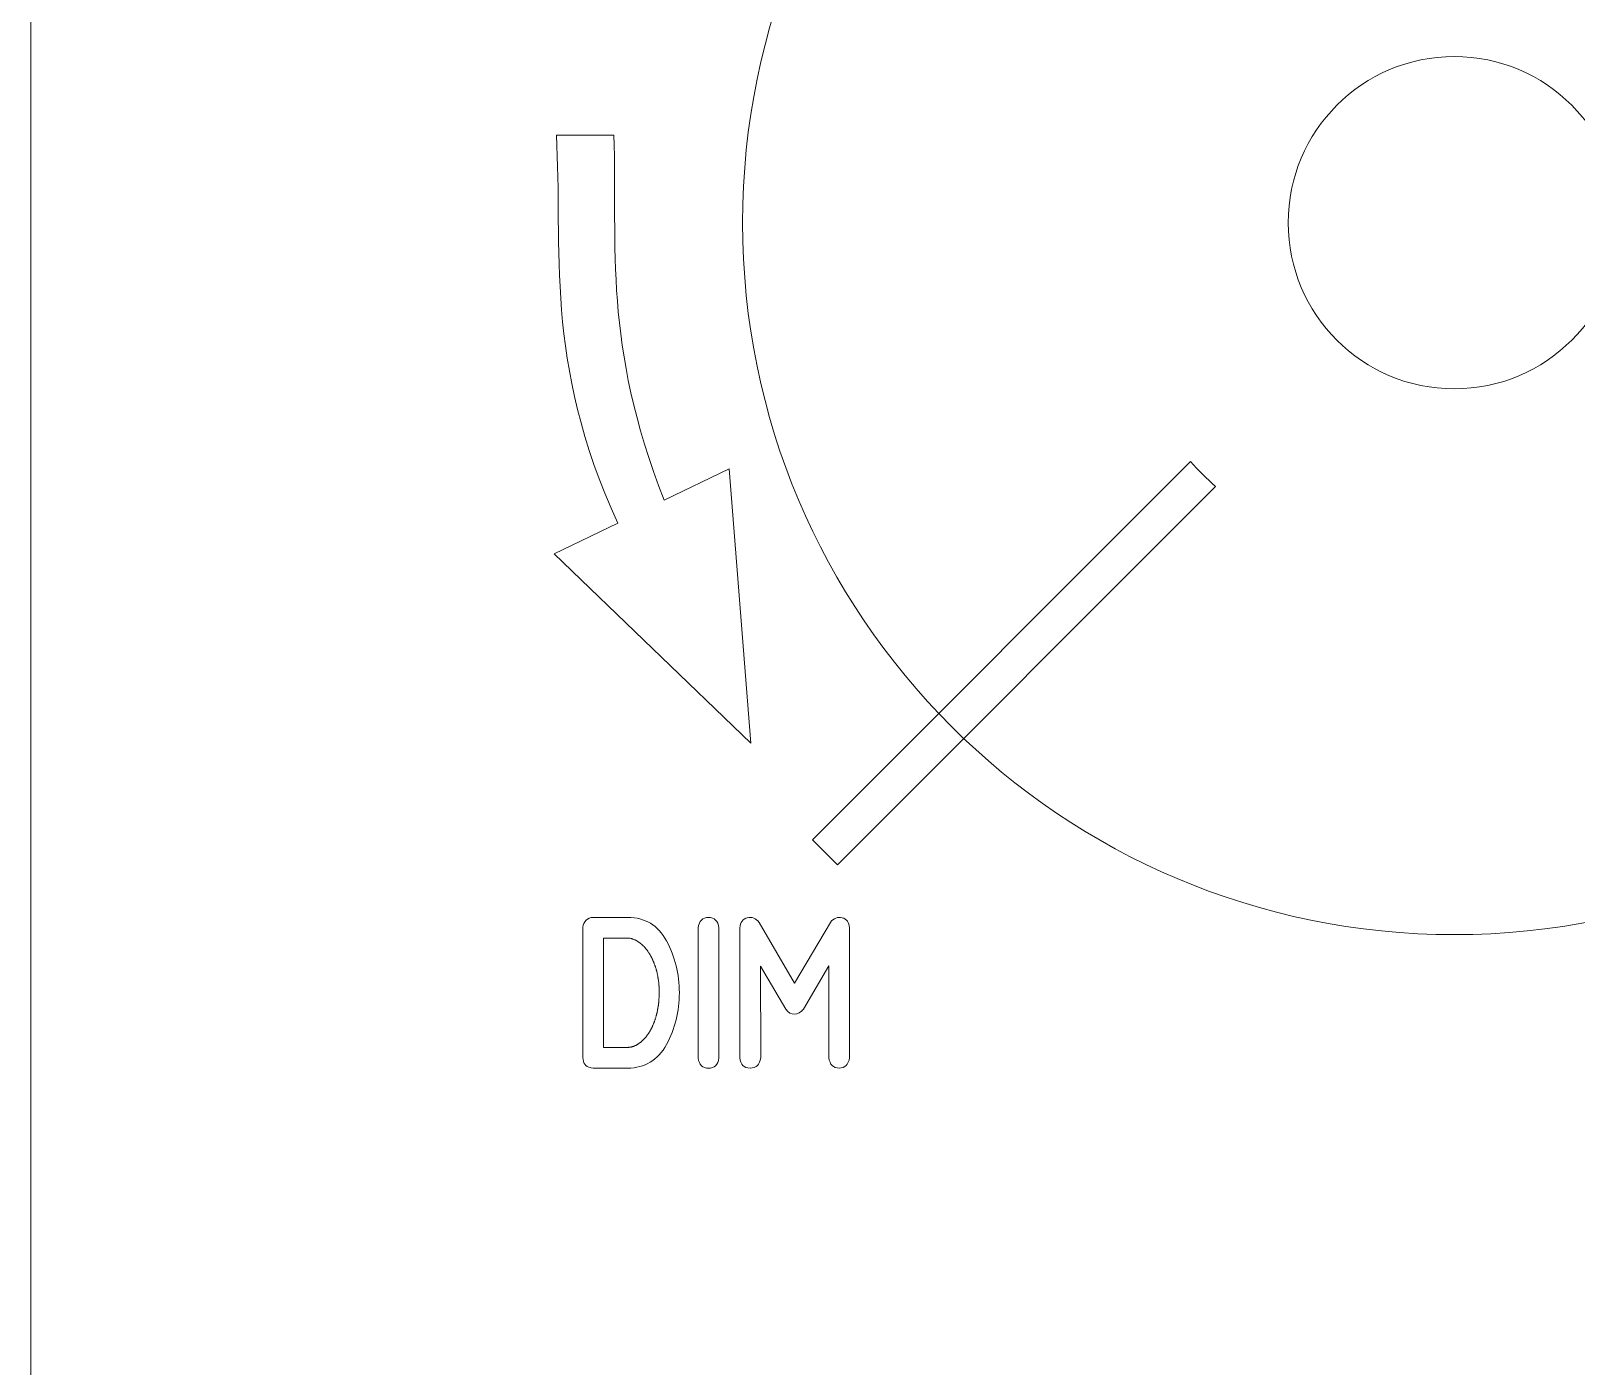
# Model space of a CAD drawing. Header units: millimetres. Extents: x -72 to 72, y -60 to 60.
# Drawn here: x -71.73 to -39.16, y 6.13 to 34.26 of the extents above; entities that cross this region are included whole.
import ezdxf

# ---------------------------------------------------------------- set-up
doc = ezdxf.new("R2010")
doc.units = ezdxf.units.MM
for name, color, linetype in [('CUT', 7, 'Continuous'), ('ENGRAVE', 1, 'Continuous'), ('KNOB_REF_DO_NOT_CUT', 8, 'Continuous')]:
    doc.layers.add(name, color=color, linetype=linetype)

msp = doc.modelspace()

# ---------------------------------------------------------------- linework, layer by layer
at = {"layer": 'CUT', "lineweight": 9}
msp.add_ellipse((-41.7249, 30.2206), major_axis=(3.5001, 0), ratio=0.9999714, dxfattribs=at)
msp.add_open_spline([(70.6599, -60.1342), (70.9361, -60.152), (71.2072, -60.0547), (71.409, -59.8654), (71.409, -59.8654), (71.6108, -59.676), (71.7252, -59.413), (71.725, -59.1363), (71.725, -59.1363), (71.725, -59.1363), (71.725, -45.2787), (71.725, -45.2787), (71.725, -45.2787), (71.7248, -45.0133), (71.6193, -44.7589), (71.4315, -44.5713), (71.4315, -44.5713), (71.2437, -44.3838), (70.9904, -44.2785), (70.725, -44.2787), (70.725, -44.2787), (70.725, -44.2787), (68.2625, -44.2787), (68.2625, -44.2787), (68.2625, -44.2787), (65.9403, -44.2787), (63.7945, -43.0398), (62.6333, -41.0287), (62.6333, -41.0287), (61.4722, -39.0176), (61.4722, -36.5398), (62.6333, -34.5287), (62.6333, -34.5287), (63.7945, -32.5176), (65.9403, -31.2787), (68.2625, -31.2787), (68.2625, -31.2787), (68.2625, -31.2787), (70.725, -31.2787), (70.725, -31.2787), (70.725, -31.2787), (70.9904, -31.2785), (71.2448, -31.173), (71.4324, -30.9852), (71.4324, -30.9852), (71.6199, -30.7974), (71.7252, -30.5441), (71.725, -30.2787), (71.725, -30.2787), (71.725, -30.2787), (71.725, 40.4463), (71.725, 40.4463), (71.725, 40.4463), (71.7248, 40.7117), (71.6193, 40.9661), (71.4315, 41.1537), (71.4315, 41.1537), (71.2437, 41.3412), (70.9904, 41.4465), (70.725, 41.4463), (70.725, 41.4463), (70.725, 41.4463), (68.2625, 41.4463), (68.2625, 41.4463), (68.2625, 41.4463), (65.9403, 41.4463), (63.7945, 42.6852), (62.6333, 44.6963), (62.6333, 44.6963), (61.4722, 46.7074), (61.4722, 49.1852), (62.6333, 51.1963), (62.6333, 51.1963), (63.7945, 53.2074), (65.9403, 54.4463), (68.2625, 54.4463), (68.2625, 54.4463), (68.2625, 54.4463), (70.725, 54.4463), (70.725, 54.4463), (70.725, 54.4463), (70.9904, 54.4465), (71.2448, 54.552), (71.4324, 54.7398), (71.4324, 54.7398), (71.6199, 54.9276), (71.7252, 55.1809), (71.725, 55.4463), (71.725, 55.4463), (71.725, 55.4463), (71.725, 59.2206), (71.725, 59.2206), (71.725, 59.2206), (71.7248, 59.486), (71.6193, 59.7404), (71.4315, 59.928), (71.4315, 59.928), (71.2437, 60.1155), (70.9904, 60.2208), (70.725, 60.2206), (70.725, 60.2206), (70.725, 60.2206), (-70.725, 60.2206), (-70.725, 60.2206), (-70.725, 60.2206), (-70.9904, 60.2204), (-71.2448, 60.1148), (-71.4324, 59.9271), (-71.4324, 59.9271), (-71.6199, 59.7393), (-71.7252, 59.486), (-71.725, 59.2206), (-71.725, 59.2206), (-71.725, 59.2206), (-71.725, 55.4463), (-71.725, 55.4463), (-71.725, 55.4463), (-71.7248, 55.1809), (-71.6192, 54.9265), (-71.4315, 54.7389), (-71.4315, 54.7389), (-71.2437, 54.5514), (-70.9904, 54.4461), (-70.725, 54.4463), (-70.725, 54.4463), (-70.725, 54.4463), (-68.2625, 54.4463), (-68.2625, 54.4463), (-68.2625, 54.4463), (-65.9403, 54.4463), (-63.7944, 53.2074), (-62.6333, 51.1963), (-62.6333, 51.1963), (-61.4722, 49.1852), (-61.4722, 46.7074), (-62.6333, 44.6963), (-62.6333, 44.6963), (-63.7944, 42.6852), (-65.9403, 41.4463), (-68.2625, 41.4463), (-68.2625, 41.4463), (-68.2625, 41.4463), (-70.725, 41.4463), (-70.725, 41.4463), (-70.725, 41.4463), (-70.9904, 41.4461), (-71.2448, 41.3405), (-71.4324, 41.1528), (-71.4324, 41.1528), (-71.6199, 40.965), (-71.7252, 40.7117), (-71.725, 40.4463), (-71.725, 40.4463), (-71.725, 40.4463), (-71.725, -30.2787), (-71.725, -30.2787), (-71.725, -30.2787), (-71.7248, -30.5441), (-71.6192, -30.7985), (-71.4315, -30.9861), (-71.4315, -30.9861), (-71.2437, -31.1736), (-70.9904, -31.2789), (-70.725, -31.2787), (-70.725, -31.2787), (-70.725, -31.2787), (-68.2625, -31.2787), (-68.2625, -31.2787), (-68.2625, -31.2787), (-65.9403, -31.2787), (-63.7944, -32.5176), (-62.6333, -34.5287), (-62.6333, -34.5287), (-61.4722, -36.5398), (-61.4722, -39.0176), (-62.6333, -41.0287), (-62.6333, -41.0287), (-63.7944, -43.0398), (-65.9403, -44.2787), (-68.2625, -44.2787), (-68.2625, -44.2787), (-68.2625, -44.2787), (-70.725, -44.2787), (-70.725, -44.2787), (-70.725, -44.2787), (-70.9904, -44.2789), (-71.2448, -44.3845), (-71.4324, -44.5722), (-71.4324, -44.5722), (-71.6199, -44.76), (-71.7252, -45.0133), (-71.725, -45.2787), (-71.725, -45.2787), (-71.725, -45.2787), (-71.725, -49.9113), (-71.725, -49.9113), (-71.725, -49.9113), (-71.7247, -50.4387), (-71.3163, -50.8752), (-70.7901, -50.9092), (-70.7901, -50.9092), (-70.7901, -50.9092), (70.6599, -60.1342), (70.6599, -60.1342)], degree=3, knots=[0, 0, 0, 0, 0.0192308, 0.0192308, 0.0192308, 0.0192308, 0.0384615, 0.0384615, 0.0384615, 0.0384615, 0.0576923, 0.0576923, 0.0576923, 0.0576923, 0.0769231, 0.0769231, 0.0769231, 0.0769231, 0.0961538, 0.0961538, 0.0961538, 0.0961538, 0.1153846, 0.1153846, 0.1153846, 0.1153846, 0.1346154, 0.1346154, 0.1346154, 0.1346154, 0.1538462, 0.1538462, 0.1538462, 0.1538462, 0.1730769, 0.1730769, 0.1730769, 0.1730769, 0.1923077, 0.1923077, 0.1923077, 0.1923077, 0.2115385, 0.2115385, 0.2115385, 0.2115385, 0.2307692, 0.2307692, 0.2307692, 0.2307692, 0.25, 0.25, 0.25, 0.25, 0.2692308, 0.2692308, 0.2692308, 0.2692308, 0.2884615, 0.2884615, 0.2884615, 0.2884615, 0.3076923, 0.3076923, 0.3076923, 0.3076923, 0.3269231, 0.3269231, 0.3269231, 0.3269231, 0.3461538, 0.3461538, 0.3461538, 0.3461538, 0.3653846, 0.3653846, 0.3653846, 0.3653846, 0.3846154, 0.3846154, 0.3846154, 0.3846154, 0.4038462, 0.4038462, 0.4038462, 0.4038462, 0.4230769, 0.4230769, 0.4230769, 0.4230769, 0.4423077, 0.4423077, 0.4423077, 0.4423077, 0.4615385, 0.4615385, 0.4615385, 0.4615385, 0.4807692, 0.4807692, 0.4807692, 0.4807692, 0.5, 0.5, 0.5, 0.5, 0.5192308, 0.5192308, 0.5192308, 0.5192308, 0.5384615, 0.5384615, 0.5384615, 0.5384615, 0.5576923, 0.5576923, 0.5576923, 0.5576923, 0.5769231, 0.5769231, 0.5769231, 0.5769231, 0.5961538, 0.5961538, 0.5961538, 0.5961538, 0.6153846, 0.6153846, 0.6153846, 0.6153846, 0.6346154, 0.6346154, 0.6346154, 0.6346154, 0.6538462, 0.6538462, 0.6538462, 0.6538462, 0.6730769, 0.6730769, 0.6730769, 0.6730769, 0.6923077, 0.6923077, 0.6923077, 0.6923077, 0.7115385, 0.7115385, 0.7115385, 0.7115385, 0.7307692, 0.7307692, 0.7307692, 0.7307692, 0.75, 0.75, 0.75, 0.75, 0.7692308, 0.7692308, 0.7692308, 0.7692308, 0.7884615, 0.7884615, 0.7884615, 0.7884615, 0.8076923, 0.8076923, 0.8076923, 0.8076923, 0.8269231, 0.8269231, 0.8269231, 0.8269231, 0.8461538, 0.8461538, 0.8461538, 0.8461538, 0.8653846, 0.8653846, 0.8653846, 0.8653846, 0.8846154, 0.8846154, 0.8846154, 0.8846154, 0.9038462, 0.9038462, 0.9038462, 0.9038462, 0.9230769, 0.9230769, 0.9230769, 0.9230769, 0.9423077, 0.9423077, 0.9423077, 0.9423077, 0.9615385, 0.9615385, 0.9615385, 0.9615385, 1, 1, 1, 1], dxfattribs=at)
at = {"layer": 'ENGRAVE', "lineweight": 9}
for points, knots in [([(-59.4389, 32.0641), (-59.3605, 29.7029), (-59.6702, 27.6778), (-58.3807, 24.3753), (-58.3807, 24.3753), (-58.3807, 24.3753), (-57.0081, 25.0341), (-57.0081, 25.0341), (-57.0081, 25.0341), (-57.0081, 25.0341), (-56.5493, 19.2509), (-56.5493, 19.2509), (-56.5493, 19.2509), (-56.5493, 19.2509), (-60.6972, 23.2454), (-60.6972, 23.2454), (-60.6972, 23.2454), (-60.6972, 23.2454), (-59.3558, 23.8895), (-59.3558, 23.8895), (-59.3558, 23.8895), (-60.929, 27.3144), (-60.5095, 29.723), (-60.6506, 32.064), (-60.6506, 32.064), (-60.6506, 32.064), (-59.4389, 32.0641), (-59.4389, 32.0641)], [0, 0, 0, 0, 0.125, 0.125, 0.125, 0.125, 0.25, 0.25, 0.25, 0.25, 0.375, 0.375, 0.375, 0.375, 0.5, 0.5, 0.5, 0.5, 0.625, 0.625, 0.625, 0.625, 0.75, 0.75, 0.75, 0.75, 1, 1, 1, 1]), ([(-55.2553, 17.2205), (-55.2553, 17.2205), (-47.2864, 25.1894), (-47.2864, 25.1894), (-47.2864, 25.1894), (-47.1186, 25.004), (-46.9416, 24.827), (-46.7562, 24.6592), (-46.7562, 24.6592), (-46.7562, 24.6592), (-54.7251, 16.6903), (-54.7251, 16.6903), (-54.7251, 16.6903), (-54.7251, 16.6903), (-55.2553, 17.2205), (-55.2553, 17.2205)], [0, 0, 0, 0, 0.2, 0.2, 0.2, 0.2, 0.4, 0.4, 0.4, 0.4, 0.6, 0.6, 0.6, 0.6, 1, 1, 1, 1]), ([(-59.8752, 15.5824), (-59.8752, 15.5824), (-59.145, 15.5824), (-59.145, 15.5824), (-59.145, 15.5824), (-58.782, 15.5824), (-58.5105, 15.4173), (-58.3295, 15.0866), (-58.3295, 15.0866), (-58.1486, 14.7558), (-58.0581, 14.3918), (-58.0581, 13.9949), (-58.0581, 13.9949), (-58.0581, 13.598), (-58.1491, 13.2345), (-58.3301, 12.9038), (-58.3301, 12.9038), (-58.5116, 12.573), (-58.783, 12.4074), (-59.145, 12.4074), (-59.145, 12.4074), (-59.145, 12.4074), (-59.8752, 12.4074), (-59.8752, 12.4074), (-59.8752, 12.4074), (-59.8752, 12.4074), (-59.8721, 12.4074), (-59.8721, 12.4074), (-59.8721, 12.4074), (-59.8721, 12.4074), (-59.8752, 12.4074), (-59.8752, 12.4074), (-59.8752, 12.4074), (-59.9091, 12.4127), (-59.9276, 12.4159), (-59.9308, 12.4169), (-59.9308, 12.4169), (-60.0382, 12.4423), (-60.0917, 12.5127), (-60.0906, 12.6275), (-60.0906, 12.6275), (-60.0906, 12.6275), (-60.0922, 12.6275), (-60.0922, 12.6275), (-60.0922, 12.6275), (-60.0922, 12.6275), (-60.0906, 15.3654), (-60.0906, 15.3654), (-60.0906, 15.3654), (-60.0917, 15.3686), (-60.0922, 15.3729), (-60.0922, 15.3776), (-60.0922, 15.3776), (-60.089, 15.4348), (-60.0668, 15.4829), (-60.025, 15.5226), (-60.025, 15.5226), (-59.9827, 15.5623), (-59.9324, 15.5824), (-59.8737, 15.5824), (-59.8737, 15.5824), (-59.8737, 15.5824), (-59.8752, 15.5824), (-59.8752, 15.5824)], [0, 0, 0, 0, 0.0588235, 0.0588235, 0.0588235, 0.0588235, 0.1176471, 0.1176471, 0.1176471, 0.1176471, 0.1764706, 0.1764706, 0.1764706, 0.1764706, 0.2352941, 0.2352941, 0.2352941, 0.2352941, 0.2941176, 0.2941176, 0.2941176, 0.2941176, 0.3529412, 0.3529412, 0.3529412, 0.3529412, 0.4117647, 0.4117647, 0.4117647, 0.4117647, 0.4705882, 0.4705882, 0.4705882, 0.4705882, 0.5294118, 0.5294118, 0.5294118, 0.5294118, 0.5882353, 0.5882353, 0.5882353, 0.5882353, 0.6470588, 0.6470588, 0.6470588, 0.6470588, 0.7058824, 0.7058824, 0.7058824, 0.7058824, 0.7647059, 0.7647059, 0.7647059, 0.7647059, 0.8235294, 0.8235294, 0.8235294, 0.8235294, 0.8823529, 0.8823529, 0.8823529, 0.8823529, 1, 1, 1, 1]), ([(-57.2225, 12.6212), (-57.2453, 12.4757), (-57.3188, 12.4032), (-57.4432, 12.4037), (-57.4432, 12.4037), (-57.5681, 12.4042), (-57.6411, 12.4767), (-57.6628, 12.6212), (-57.6628, 12.6212), (-57.6628, 12.6212), (-57.6628, 15.3623), (-57.6628, 15.3623), (-57.6628, 15.3623), (-57.6411, 15.5078), (-57.5681, 15.5813), (-57.4432, 15.5819), (-57.4432, 15.5819), (-57.3188, 15.5824), (-57.2453, 15.5088), (-57.2225, 15.3623), (-57.2225, 15.3623), (-57.2225, 15.3623), (-57.2225, 12.6212), (-57.2225, 12.6212)], [0, 0, 0, 0, 0.1428571, 0.1428571, 0.1428571, 0.1428571, 0.2857143, 0.2857143, 0.2857143, 0.2857143, 0.4285714, 0.4285714, 0.4285714, 0.4285714, 0.5714286, 0.5714286, 0.5714286, 0.5714286, 0.7142857, 0.7142857, 0.7142857, 0.7142857, 1, 1, 1, 1]), ([(-54.4709, 12.6244), (-54.4937, 12.4799), (-54.5667, 12.4074), (-54.69, 12.4079), (-54.69, 12.4079), (-54.8138, 12.4085), (-54.8863, 12.481), (-54.908, 12.6244), (-54.908, 12.6244), (-54.908, 12.6244), (-54.908, 14.5606), (-54.908, 14.5606), (-54.908, 14.5606), (-54.908, 14.5606), (-55.4398, 13.6509), (-55.4398, 13.6509), (-55.4398, 13.6509), (-55.4964, 13.5827), (-55.5599, 13.5467), (-55.6298, 13.5435), (-55.6298, 13.5435), (-55.6996, 13.5409), (-55.7615, 13.5763), (-55.8166, 13.6509), (-55.8166, 13.6509), (-55.8166, 13.6509), (-56.3452, 14.5563), (-56.3452, 14.5563), (-56.3452, 14.5563), (-56.3452, 14.5563), (-56.3436, 12.6244), (-56.3436, 12.6244), (-56.3436, 12.6244), (-56.36, 12.481), (-56.4346, 12.409), (-56.5675, 12.4095), (-56.5675, 12.4095), (-56.7003, 12.41), (-56.7717, 12.482), (-56.7823, 12.6244), (-56.7823, 12.6244), (-56.7823, 12.6244), (-56.7823, 15.3623), (-56.7823, 15.3623), (-56.7823, 15.3623), (-56.7738, 15.4813), (-56.722, 15.5522), (-56.6257, 15.5755), (-56.6257, 15.5755), (-56.5294, 15.5988), (-56.4457, 15.566), (-56.3743, 15.4771), (-56.3743, 15.4771), (-56.3743, 15.4771), (-55.6287, 14.1949), (-55.6287, 14.1949), (-55.6287, 14.1949), (-55.6287, 14.1949), (-54.8752, 15.4771), (-54.8752, 15.4771), (-54.8752, 15.4771), (-54.8043, 15.566), (-54.7212, 15.5983), (-54.6265, 15.5745), (-54.6265, 15.5745), (-54.5323, 15.5507), (-54.4799, 15.4803), (-54.4709, 15.3623), (-54.4709, 15.3623), (-54.4709, 15.3623), (-54.4709, 12.6244), (-54.4709, 12.6244)], [0, 0, 0, 0, 0.0526316, 0.0526316, 0.0526316, 0.0526316, 0.1052632, 0.1052632, 0.1052632, 0.1052632, 0.1578947, 0.1578947, 0.1578947, 0.1578947, 0.2105263, 0.2105263, 0.2105263, 0.2105263, 0.2631579, 0.2631579, 0.2631579, 0.2631579, 0.3157895, 0.3157895, 0.3157895, 0.3157895, 0.3684211, 0.3684211, 0.3684211, 0.3684211, 0.4210526, 0.4210526, 0.4210526, 0.4210526, 0.4736842, 0.4736842, 0.4736842, 0.4736842, 0.5263158, 0.5263158, 0.5263158, 0.5263158, 0.5789474, 0.5789474, 0.5789474, 0.5789474, 0.6315789, 0.6315789, 0.6315789, 0.6315789, 0.6842105, 0.6842105, 0.6842105, 0.6842105, 0.7368421, 0.7368421, 0.7368421, 0.7368421, 0.7894737, 0.7894737, 0.7894737, 0.7894737, 0.8421053, 0.8421053, 0.8421053, 0.8421053, 0.8947368, 0.8947368, 0.8947368, 0.8947368, 1, 1, 1, 1]), ([(-59.145, 12.8445), (-59.1429, 12.8445), (-59.1408, 12.8445), (-59.1386, 12.8445), (-59.1386, 12.8445), (-59.1365, 12.8445), (-59.1339, 12.8445), (-59.1312, 12.8445), (-59.1312, 12.8445), (-59.1291, 12.8445), (-59.127, 12.845), (-59.1254, 12.8456), (-59.1254, 12.8456), (-59.1238, 12.8461), (-59.1217, 12.8461), (-59.1185, 12.8461), (-59.1185, 12.8461), (-59.1164, 12.8461), (-59.1143, 12.8466), (-59.1117, 12.8471), (-59.1117, 12.8471), (-59.109, 12.8477), (-59.1064, 12.8477), (-59.1032, 12.8477), (-59.1032, 12.8477), (-59.1011, 12.8477), (-59.099, 12.8482), (-59.0968, 12.8482), (-59.0968, 12.8482), (-59.0947, 12.8487), (-59.0921, 12.8493), (-59.0889, 12.8493), (-59.0889, 12.8493), (-59.0873, 12.8493), (-59.0852, 12.8493), (-59.0831, 12.8498), (-59.0831, 12.8498), (-59.081, 12.8503), (-59.0783, 12.8508), (-59.0751, 12.8508), (-59.0751, 12.8508), (-59.0709, 12.853), (-59.0667, 12.854), (-59.063, 12.854), (-59.063, 12.854), (-59.0609, 12.854), (-59.0587, 12.8545), (-59.0566, 12.8561), (-59.0566, 12.8561), (-59.0545, 12.8577), (-59.0519, 12.8593), (-59.0487, 12.8598), (-59.0487, 12.8598), (-59.0466, 12.8598), (-59.0444, 12.8604), (-59.0418, 12.8609), (-59.0418, 12.8609), (-59.0392, 12.8614), (-59.0365, 12.862), (-59.0333, 12.863), (-59.0333, 12.863), (-59.0312, 12.863), (-59.0291, 12.8635), (-59.027, 12.8646), (-59.027, 12.8646), (-59.0249, 12.8657), (-59.0228, 12.8667), (-59.0196, 12.8678), (-59.0196, 12.8678), (-59.0132, 12.8699), (-59.0085, 12.872), (-59.0053, 12.8741), (-59.0053, 12.8741), (-58.9868, 12.8805), (-58.9815, 12.8821), (-58.9899, 12.8805), (-58.9899, 12.8805), (-58.9878, 12.8805), (-58.9857, 12.881), (-58.9836, 12.8826), (-58.9836, 12.8826), (-58.9815, 12.8842), (-58.9788, 12.8852), (-58.9762, 12.8863), (-58.9762, 12.8863), (-58.9667, 12.8926), (-58.9624, 12.8953), (-58.9635, 12.8942), (-58.9635, 12.8942), (-58.9534, 12.8995), (-58.9481, 12.9022), (-58.9481, 12.9022), (-58.9481, 12.9022), (-58.946, 12.9032), (-58.9439, 12.9043), (-58.9418, 12.9059), (-58.9418, 12.9059), (-58.9397, 12.9075), (-58.937, 12.9091), (-58.9339, 12.9112), (-58.9339, 12.9112), (-58.9249, 12.9175), (-58.9201, 12.9207), (-58.9201, 12.9207), (-58.9201, 12.9207), (-58.918, 12.9218), (-58.9159, 12.9228), (-58.9132, 12.9244), (-58.9132, 12.9244), (-58.9106, 12.926), (-58.9079, 12.9276), (-58.9047, 12.9297), (-58.9047, 12.9297), (-58.9026, 12.9307), (-58.9005, 12.9323), (-58.8984, 12.9345), (-58.8984, 12.9345), (-58.8963, 12.9366), (-58.8936, 12.9387), (-58.8905, 12.9408), (-58.8905, 12.9408), (-58.8889, 12.9419), (-58.8868, 12.9429), (-58.8846, 12.9445), (-58.8846, 12.9445), (-58.8825, 12.9461), (-58.8799, 12.9482), (-58.8767, 12.9498), (-58.8767, 12.9498), (-58.8746, 12.9519), (-58.8693, 12.9561), (-58.8614, 12.9625), (-58.8614, 12.9625), (-58.8529, 12.971), (-58.8487, 12.9747), (-58.8487, 12.9747), (-58.8487, 12.9747), (-58.8465, 12.9768), (-58.845, 12.9789), (-58.8428, 12.981), (-58.8428, 12.981), (-58.8407, 12.9831), (-58.8381, 12.9858), (-58.8349, 12.989), (-58.8349, 12.989), (-58.8328, 12.9911), (-58.8307, 12.9927), (-58.8285, 12.9948), (-58.8285, 12.9948), (-58.8264, 12.9969), (-58.8243, 12.9995), (-58.8211, 13.0027), (-58.8211, 13.0027), (-58.818, 13.0048), (-58.8132, 13.0091), (-58.8069, 13.0149), (-58.8069, 13.0149), (-58.8047, 13.017), (-58.8026, 13.0191), (-58.801, 13.0212), (-58.801, 13.0212), (-58.7989, 13.0234), (-58.7963, 13.026), (-58.7931, 13.0292), (-58.7931, 13.0292), (-58.791, 13.0313), (-58.7889, 13.0334), (-58.7867, 13.0361), (-58.7867, 13.0361), (-58.7846, 13.0387), (-58.782, 13.0413), (-58.7793, 13.0445), (-58.7793, 13.0445), (-58.7666, 13.0609), (-58.7624, 13.0662), (-58.7666, 13.0599), (-58.7666, 13.0599), (-58.7592, 13.0673), (-58.755, 13.0731), (-58.7529, 13.0773), (-58.7529, 13.0773), (-58.7434, 13.0895), (-58.7391, 13.0953), (-58.7402, 13.0943), (-58.7402, 13.0943), (-58.7381, 13.0974), (-58.7359, 13.1001), (-58.7344, 13.1027), (-58.7344, 13.1027), (-58.7322, 13.1054), (-58.7296, 13.108), (-58.7264, 13.1112), (-58.7264, 13.1112), (-58.7243, 13.1144), (-58.7227, 13.1175), (-58.7211, 13.1207), (-58.7211, 13.1207), (-58.7195, 13.1239), (-58.7169, 13.1265), (-58.7142, 13.1297), (-58.7142, 13.1297), (-58.7132, 13.1329), (-58.7111, 13.1361), (-58.7084, 13.1398), (-58.7084, 13.1398), (-58.7058, 13.1435), (-58.7037, 13.1466), (-58.7015, 13.1498), (-58.7015, 13.1498), (-58.6952, 13.1583), (-58.6915, 13.1646), (-58.6894, 13.1689), (-58.6894, 13.1689), (-58.6873, 13.1715), (-58.6851, 13.1752), (-58.6836, 13.1789), (-58.6836, 13.1789), (-58.682, 13.1821), (-58.6799, 13.1858), (-58.6767, 13.189), (-58.6767, 13.189), (-58.6746, 13.1916), (-58.673, 13.1953), (-58.6714, 13.199), (-58.6714, 13.199), (-58.6698, 13.2022), (-58.6677, 13.2059), (-58.6645, 13.2091), (-58.6645, 13.2091), (-58.6624, 13.2139), (-58.6592, 13.2207), (-58.655, 13.2292), (-58.655, 13.2292), (-58.6529, 13.2324), (-58.6513, 13.2355), (-58.6497, 13.2398), (-58.6497, 13.2398), (-58.6481, 13.244), (-58.646, 13.2482), (-58.6428, 13.2525), (-58.6428, 13.2525), (-58.6407, 13.2557), (-58.6386, 13.2588), (-58.637, 13.2625), (-58.637, 13.2625), (-58.6359, 13.2662), (-58.6333, 13.2699), (-58.6301, 13.2742), (-58.6301, 13.2742), (-58.6291, 13.2774), (-58.628, 13.2805), (-58.6264, 13.2848), (-58.6264, 13.2848), (-58.6248, 13.289), (-58.6232, 13.2932), (-58.6211, 13.2975), (-58.6211, 13.2975), (-58.6179, 13.3022), (-58.6142, 13.3102), (-58.61, 13.3207), (-58.61, 13.3207), (-58.5999, 13.3461), (-58.5962, 13.3546), (-58.5994, 13.3451), (-58.5994, 13.3451), (-58.5984, 13.3483), (-58.5968, 13.3525), (-58.5952, 13.3567), (-58.5952, 13.3567), (-58.5936, 13.3615), (-58.592, 13.3663), (-58.5899, 13.37), (-58.5899, 13.37), (-58.5888, 13.3742), (-58.5878, 13.3784), (-58.5862, 13.3827), (-58.5862, 13.3827), (-58.5846, 13.3869), (-58.5825, 13.3911), (-58.5809, 13.3964), (-58.5809, 13.3964), (-58.5777, 13.4059), (-58.5751, 13.4139), (-58.573, 13.4213), (-58.573, 13.4213), (-58.5719, 13.4255), (-58.5708, 13.4298), (-58.5693, 13.434), (-58.5693, 13.434), (-58.5677, 13.4377), (-58.5656, 13.4425), (-58.5634, 13.4477), (-58.5634, 13.4477), (-58.5677, 13.4372), (-58.565, 13.4462), (-58.556, 13.4742), (-58.556, 13.4742), (-58.5539, 13.479), (-58.5507, 13.488), (-58.5465, 13.5001), (-58.5465, 13.5001), (-58.5465, 13.5044), (-58.546, 13.5091), (-58.5444, 13.5134), (-58.5444, 13.5134), (-58.5428, 13.5181), (-58.5412, 13.5229), (-58.5402, 13.5282), (-58.5402, 13.5282), (-58.5391, 13.5324), (-58.538, 13.5366), (-58.537, 13.5414), (-58.537, 13.5414), (-58.5364, 13.5462), (-58.5349, 13.5509), (-58.5327, 13.5562), (-58.5327, 13.5562), (-58.5327, 13.5594), (-58.5317, 13.5631), (-58.5301, 13.5679), (-58.5301, 13.5679), (-58.5285, 13.5726), (-58.5275, 13.5774), (-58.5264, 13.5827), (-58.5264, 13.5827), (-58.5253, 13.5896), (-58.5237, 13.5996), (-58.5216, 13.6118), (-58.5216, 13.6118), (-58.5216, 13.616), (-58.5211, 13.6203), (-58.5195, 13.625), (-58.5195, 13.625), (-58.5179, 13.6298), (-58.5163, 13.6345), (-58.5158, 13.6398), (-58.5158, 13.6398), (-58.5158, 13.6441), (-58.5153, 13.6483), (-58.5142, 13.6531), (-58.5142, 13.6531), (-58.5132, 13.6578), (-58.5121, 13.6626), (-58.511, 13.6679), (-58.511, 13.6679), (-58.51, 13.6753), (-58.5084, 13.6848), (-58.5063, 13.6975), (-58.5063, 13.6975), (-58.5063, 13.7012), (-58.5052, 13.706), (-58.5036, 13.7113), (-58.5036, 13.7113), (-58.5026, 13.7166), (-58.501, 13.7213), (-58.4999, 13.7266), (-58.4999, 13.7266), (-58.4999, 13.734), (-58.4989, 13.7435), (-58.4968, 13.7562), (-58.4968, 13.7562), (-58.4968, 13.7605), (-58.4968, 13.7647), (-58.4962, 13.7695), (-58.4962, 13.7695), (-58.4957, 13.7742), (-58.4946, 13.7795), (-58.4936, 13.7854), (-58.4936, 13.7854), (-58.492, 13.7981), (-58.4909, 13.8076), (-58.4909, 13.815), (-58.4909, 13.815), (-58.4899, 13.8224), (-58.4894, 13.8319), (-58.4894, 13.8446), (-58.4894, 13.8446), (-58.4883, 13.852), (-58.4878, 13.8621), (-58.4878, 13.8753), (-58.4878, 13.8753), (-58.4867, 13.8827), (-58.4862, 13.8928), (-58.4862, 13.9049), (-58.4862, 13.9049), (-58.4862, 13.9102), (-58.4856, 13.915), (-58.4851, 13.9198), (-58.4851, 13.9198), (-58.4846, 13.9245), (-58.4841, 13.9298), (-58.483, 13.9362), (-58.483, 13.9362), (-58.483, 13.9404), (-58.4825, 13.9446), (-58.4819, 13.9494), (-58.4819, 13.9494), (-58.4819, 13.9536), (-58.4814, 13.9594), (-58.4814, 13.9653), (-58.4814, 13.9653), (-58.4814, 13.9695), (-58.4814, 13.9743), (-58.4814, 13.9796), (-58.4814, 13.9796), (-58.4814, 13.9843), (-58.4814, 13.9896), (-58.4814, 13.9949), (-58.4814, 13.9949), (-58.4814, 14.0002), (-58.4814, 14.005), (-58.4814, 14.0097), (-58.4814, 14.0097), (-58.4814, 14.0145), (-58.4814, 14.0192), (-58.4814, 14.0245), (-58.4814, 14.0245), (-58.4814, 14.0293), (-58.4819, 14.0346), (-58.4819, 14.0388), (-58.4819, 14.0388), (-58.4825, 14.0436), (-58.483, 14.0494), (-58.483, 14.0552), (-58.483, 14.0552), (-58.483, 14.0595), (-58.483, 14.0642), (-58.483, 14.0695), (-58.483, 14.0695), (-58.483, 14.0743), (-58.483, 14.0796), (-58.483, 14.0849), (-58.483, 14.0849), (-58.483, 14.0912), (-58.4841, 14.1013), (-58.4862, 14.1161), (-58.4862, 14.1161), (-58.4862, 14.1283), (-58.4867, 14.1378), (-58.4878, 14.1436), (-58.4878, 14.1436), (-58.4878, 14.151), (-58.4888, 14.1616), (-58.4909, 14.1764), (-58.4909, 14.1764), (-58.4909, 14.1886), (-58.4915, 14.1981), (-58.4925, 14.2045), (-58.4925, 14.2045), (-58.4925, 14.2113), (-58.4931, 14.2214), (-58.4952, 14.2336), (-58.4952, 14.2336), (-58.4962, 14.2378), (-58.4973, 14.2426), (-58.4978, 14.2478), (-58.4978, 14.2478), (-58.4983, 14.2526), (-58.4983, 14.2579), (-58.4983, 14.2632), (-58.4983, 14.2632), (-58.5005, 14.2754), (-58.5026, 14.2854), (-58.5047, 14.2928), (-58.5047, 14.2928), (-58.5058, 14.2965), (-58.5068, 14.3013), (-58.5079, 14.3055), (-58.5079, 14.3055), (-58.5089, 14.3103), (-58.5095, 14.315), (-58.5095, 14.3203), (-58.5095, 14.3203), (-58.5105, 14.3277), (-58.5121, 14.3373), (-58.5142, 14.35), (-58.5142, 14.35), (-58.5153, 14.3574), (-58.5163, 14.3669), (-58.5185, 14.3796), (-58.5185, 14.3796), (-58.5227, 14.3918), (-58.5253, 14.4013), (-58.5264, 14.4071), (-58.5264, 14.4071), (-58.5285, 14.4198), (-58.5301, 14.4283), (-58.5312, 14.4336), (-58.5312, 14.4336), (-58.5333, 14.4378), (-58.5349, 14.442), (-58.5359, 14.4468), (-58.5359, 14.4468), (-58.537, 14.4516), (-58.5375, 14.4563), (-58.5386, 14.4616), (-58.5386, 14.4616), (-58.5396, 14.4659), (-58.5412, 14.4701), (-58.5433, 14.4749), (-58.5433, 14.4749), (-58.5454, 14.4796), (-58.5465, 14.4844), (-58.5465, 14.4897), (-58.5465, 14.4897), (-58.556, 14.5172), (-58.5587, 14.5262), (-58.5544, 14.5156), (-58.5544, 14.5156), (-58.5566, 14.523), (-58.5587, 14.532), (-58.5618, 14.5421), (-58.5618, 14.5421), (-58.564, 14.5452), (-58.5661, 14.5489), (-58.5677, 14.5537), (-58.5677, 14.5537), (-58.5693, 14.5585), (-58.5703, 14.5627), (-58.5714, 14.5669), (-58.5714, 14.5669), (-58.5724, 14.5701), (-58.5756, 14.5791), (-58.5809, 14.5934), (-58.5809, 14.5934), (-58.5846, 14.6034), (-58.5878, 14.6119), (-58.5899, 14.6183), (-58.5899, 14.6183), (-58.592, 14.6214), (-58.5936, 14.6251), (-58.5952, 14.6299), (-58.5952, 14.6299), (-58.5968, 14.6347), (-58.5984, 14.6389), (-58.5994, 14.6431), (-58.5994, 14.6431), (-58.6015, 14.6458), (-58.6037, 14.6495), (-58.6052, 14.6537), (-58.6052, 14.6537), (-58.6074, 14.6579), (-58.6089, 14.6622), (-58.61, 14.6664), (-58.61, 14.6664), (-58.6142, 14.6765), (-58.6179, 14.6844), (-58.6211, 14.6897), (-58.6211, 14.6897), (-58.6253, 14.6998), (-58.628, 14.7072), (-58.6301, 14.7114), (-58.6301, 14.7114), (-58.6343, 14.7214), (-58.638, 14.7294), (-58.6412, 14.7341), (-58.6412, 14.7341), (-58.6433, 14.7373), (-58.6455, 14.741), (-58.647, 14.7447), (-58.647, 14.7447), (-58.6492, 14.7479), (-58.6507, 14.7516), (-58.6518, 14.7548), (-58.6518, 14.7548), (-58.6582, 14.7648), (-58.6624, 14.7722), (-58.6645, 14.7765), (-58.6645, 14.7765), (-58.6735, 14.7908), (-58.6777, 14.7976), (-58.6767, 14.7966), (-58.6767, 14.7966), (-58.6799, 14.7998), (-58.682, 14.8029), (-58.6836, 14.8066), (-58.6836, 14.8066), (-58.6851, 14.8103), (-58.6873, 14.8135), (-58.6894, 14.8167), (-58.6894, 14.8167), (-58.6915, 14.8209), (-58.6952, 14.8268), (-58.7015, 14.8352), (-58.7015, 14.8352), (-58.7037, 14.8384), (-58.7058, 14.8416), (-58.7079, 14.8442), (-58.7079, 14.8442), (-58.71, 14.8474), (-58.7116, 14.8506), (-58.7127, 14.8537), (-58.7127, 14.8537), (-58.7174, 14.8633), (-58.7264, 14.8749), (-58.7386, 14.8892), (-58.7386, 14.8892), (-58.7407, 14.8913), (-58.7492, 14.903), (-58.7635, 14.9236), (-58.7635, 14.9236), (-58.7762, 14.9379), (-58.7852, 14.9485), (-58.7915, 14.9548), (-58.7915, 14.9548), (-58.7979, 14.9617), (-58.8069, 14.9717), (-58.8196, 14.9839), (-58.8196, 14.9839), (-58.8275, 14.9934), (-58.8365, 15.0019), (-58.846, 15.0104), (-58.846, 15.0104), (-58.8529, 15.0157), (-58.8629, 15.0231), (-58.8751, 15.0337), (-58.8751, 15.0337), (-58.8857, 15.0421), (-58.8952, 15.0495), (-58.9047, 15.0569), (-58.9047, 15.0569), (-58.9286, 15.0723), (-58.9381, 15.0792), (-58.9339, 15.077), (-58.9339, 15.077), (-58.955, 15.0892), (-58.964, 15.095), (-58.9619, 15.094), (-58.9619, 15.094), (-58.9619, 15.094), (-58.9714, 15.0987), (-58.9899, 15.1083), (-58.9899, 15.1083), (-58.9942, 15.1099), (-59.0037, 15.1136), (-59.0196, 15.1189), (-59.0196, 15.1189), (-59.0328, 15.1241), (-59.0429, 15.1278), (-59.0487, 15.13), (-59.0487, 15.13), (-59.054, 15.1305), (-59.0587, 15.1321), (-59.063, 15.1337), (-59.063, 15.1337), (-59.0667, 15.1353), (-59.0709, 15.1368), (-59.0751, 15.139), (-59.0751, 15.139), (-59.0937, 15.1421), (-59.1032, 15.1437), (-59.1032, 15.1437), (-59.1032, 15.1437), (-59.1095, 15.1448), (-59.1185, 15.1453), (-59.1312, 15.1453), (-59.1312, 15.1453), (-59.1339, 15.1453), (-59.1365, 15.1453), (-59.1386, 15.1453), (-59.1386, 15.1453), (-59.1408, 15.1453), (-59.1429, 15.1453), (-59.145, 15.1453), (-59.145, 15.1453), (-59.145, 15.1453), (-59.6567, 15.1453), (-59.6567, 15.1453), (-59.6567, 15.1453), (-59.6567, 15.1453), (-59.6567, 12.8445), (-59.6567, 12.8445), (-59.6567, 12.8445), (-59.6567, 12.8445), (-59.6567, 12.8445), (-59.6567, 12.8445), (-59.6567, 12.8445), (-59.6567, 12.8445), (-59.145, 12.8445), (-59.145, 12.8445)], [0, 0, 0, 0, 0.005848, 0.005848, 0.005848, 0.005848, 0.0116959, 0.0116959, 0.0116959, 0.0116959, 0.0175439, 0.0175439, 0.0175439, 0.0175439, 0.0233918, 0.0233918, 0.0233918, 0.0233918, 0.0292398, 0.0292398, 0.0292398, 0.0292398, 0.0350877, 0.0350877, 0.0350877, 0.0350877, 0.0409357, 0.0409357, 0.0409357, 0.0409357, 0.0467836, 0.0467836, 0.0467836, 0.0467836, 0.0526316, 0.0526316, 0.0526316, 0.0526316, 0.0584795, 0.0584795, 0.0584795, 0.0584795, 0.0643275, 0.0643275, 0.0643275, 0.0643275, 0.0701754, 0.0701754, 0.0701754, 0.0701754, 0.0760234, 0.0760234, 0.0760234, 0.0760234, 0.0818713, 0.0818713, 0.0818713, 0.0818713, 0.0877193, 0.0877193, 0.0877193, 0.0877193, 0.0935673, 0.0935673, 0.0935673, 0.0935673, 0.0994152, 0.0994152, 0.0994152, 0.0994152, 0.1052632, 0.1052632, 0.1052632, 0.1052632, 0.1111111, 0.1111111, 0.1111111, 0.1111111, 0.1169591, 0.1169591, 0.1169591, 0.1169591, 0.122807, 0.122807, 0.122807, 0.122807, 0.128655, 0.128655, 0.128655, 0.128655, 0.1345029, 0.1345029, 0.1345029, 0.1345029, 0.1403509, 0.1403509, 0.1403509, 0.1403509, 0.1461988, 0.1461988, 0.1461988, 0.1461988, 0.1520468, 0.1520468, 0.1520468, 0.1520468, 0.1578947, 0.1578947, 0.1578947, 0.1578947, 0.1637427, 0.1637427, 0.1637427, 0.1637427, 0.1695906, 0.1695906, 0.1695906, 0.1695906, 0.1754386, 0.1754386, 0.1754386, 0.1754386, 0.1812865, 0.1812865, 0.1812865, 0.1812865, 0.1871345, 0.1871345, 0.1871345, 0.1871345, 0.1929825, 0.1929825, 0.1929825, 0.1929825, 0.1988304, 0.1988304, 0.1988304, 0.1988304, 0.2046784, 0.2046784, 0.2046784, 0.2046784, 0.2105263, 0.2105263, 0.2105263, 0.2105263, 0.2163743, 0.2163743, 0.2163743, 0.2163743, 0.2222222, 0.2222222, 0.2222222, 0.2222222, 0.2280702, 0.2280702, 0.2280702, 0.2280702, 0.2339181, 0.2339181, 0.2339181, 0.2339181, 0.2397661, 0.2397661, 0.2397661, 0.2397661, 0.245614, 0.245614, 0.245614, 0.245614, 0.251462, 0.251462, 0.251462, 0.251462, 0.2573099, 0.2573099, 0.2573099, 0.2573099, 0.2631579, 0.2631579, 0.2631579, 0.2631579, 0.2690058, 0.2690058, 0.2690058, 0.2690058, 0.2748538, 0.2748538, 0.2748538, 0.2748538, 0.2807018, 0.2807018, 0.2807018, 0.2807018, 0.2865497, 0.2865497, 0.2865497, 0.2865497, 0.2923977, 0.2923977, 0.2923977, 0.2923977, 0.2982456, 0.2982456, 0.2982456, 0.2982456, 0.3040936, 0.3040936, 0.3040936, 0.3040936, 0.3099415, 0.3099415, 0.3099415, 0.3099415, 0.3157895, 0.3157895, 0.3157895, 0.3157895, 0.3216374, 0.3216374, 0.3216374, 0.3216374, 0.3274854, 0.3274854, 0.3274854, 0.3274854, 0.3333333, 0.3333333, 0.3333333, 0.3333333, 0.3391813, 0.3391813, 0.3391813, 0.3391813, 0.3450292, 0.3450292, 0.3450292, 0.3450292, 0.3508772, 0.3508772, 0.3508772, 0.3508772, 0.3567251, 0.3567251, 0.3567251, 0.3567251, 0.3625731, 0.3625731, 0.3625731, 0.3625731, 0.3684211, 0.3684211, 0.3684211, 0.3684211, 0.374269, 0.374269, 0.374269, 0.374269, 0.380117, 0.380117, 0.380117, 0.380117, 0.3859649, 0.3859649, 0.3859649, 0.3859649, 0.3918129, 0.3918129, 0.3918129, 0.3918129, 0.3976608, 0.3976608, 0.3976608, 0.3976608, 0.4035088, 0.4035088, 0.4035088, 0.4035088, 0.4093567, 0.4093567, 0.4093567, 0.4093567, 0.4152047, 0.4152047, 0.4152047, 0.4152047, 0.4210526, 0.4210526, 0.4210526, 0.4210526, 0.4269006, 0.4269006, 0.4269006, 0.4269006, 0.4327485, 0.4327485, 0.4327485, 0.4327485, 0.4385965, 0.4385965, 0.4385965, 0.4385965, 0.4444444, 0.4444444, 0.4444444, 0.4444444, 0.4502924, 0.4502924, 0.4502924, 0.4502924, 0.4561404, 0.4561404, 0.4561404, 0.4561404, 0.4619883, 0.4619883, 0.4619883, 0.4619883, 0.4678363, 0.4678363, 0.4678363, 0.4678363, 0.4736842, 0.4736842, 0.4736842, 0.4736842, 0.4795322, 0.4795322, 0.4795322, 0.4795322, 0.4853801, 0.4853801, 0.4853801, 0.4853801, 0.4912281, 0.4912281, 0.4912281, 0.4912281, 0.497076, 0.497076, 0.497076, 0.497076, 0.502924, 0.502924, 0.502924, 0.502924, 0.5087719, 0.5087719, 0.5087719, 0.5087719, 0.5146199, 0.5146199, 0.5146199, 0.5146199, 0.5204678, 0.5204678, 0.5204678, 0.5204678, 0.5263158, 0.5263158, 0.5263158, 0.5263158, 0.5321637, 0.5321637, 0.5321637, 0.5321637, 0.5380117, 0.5380117, 0.5380117, 0.5380117, 0.5438596, 0.5438596, 0.5438596, 0.5438596, 0.5497076, 0.5497076, 0.5497076, 0.5497076, 0.5555556, 0.5555556, 0.5555556, 0.5555556, 0.5614035, 0.5614035, 0.5614035, 0.5614035, 0.5672515, 0.5672515, 0.5672515, 0.5672515, 0.5730994, 0.5730994, 0.5730994, 0.5730994, 0.5789474, 0.5789474, 0.5789474, 0.5789474, 0.5847953, 0.5847953, 0.5847953, 0.5847953, 0.5906433, 0.5906433, 0.5906433, 0.5906433, 0.5964912, 0.5964912, 0.5964912, 0.5964912, 0.6023392, 0.6023392, 0.6023392, 0.6023392, 0.6081871, 0.6081871, 0.6081871, 0.6081871, 0.6140351, 0.6140351, 0.6140351, 0.6140351, 0.619883, 0.619883, 0.619883, 0.619883, 0.625731, 0.625731, 0.625731, 0.625731, 0.6315789, 0.6315789, 0.6315789, 0.6315789, 0.6374269, 0.6374269, 0.6374269, 0.6374269, 0.6432749, 0.6432749, 0.6432749, 0.6432749, 0.6491228, 0.6491228, 0.6491228, 0.6491228, 0.6549708, 0.6549708, 0.6549708, 0.6549708, 0.6608187, 0.6608187, 0.6608187, 0.6608187, 0.6666667, 0.6666667, 0.6666667, 0.6666667, 0.6725146, 0.6725146, 0.6725146, 0.6725146, 0.6783626, 0.6783626, 0.6783626, 0.6783626, 0.6842105, 0.6842105, 0.6842105, 0.6842105, 0.6900585, 0.6900585, 0.6900585, 0.6900585, 0.6959064, 0.6959064, 0.6959064, 0.6959064, 0.7017544, 0.7017544, 0.7017544, 0.7017544, 0.7076023, 0.7076023, 0.7076023, 0.7076023, 0.7134503, 0.7134503, 0.7134503, 0.7134503, 0.7192982, 0.7192982, 0.7192982, 0.7192982, 0.7251462, 0.7251462, 0.7251462, 0.7251462, 0.7309942, 0.7309942, 0.7309942, 0.7309942, 0.7368421, 0.7368421, 0.7368421, 0.7368421, 0.7426901, 0.7426901, 0.7426901, 0.7426901, 0.748538, 0.748538, 0.748538, 0.748538, 0.754386, 0.754386, 0.754386, 0.754386, 0.7602339, 0.7602339, 0.7602339, 0.7602339, 0.7660819, 0.7660819, 0.7660819, 0.7660819, 0.7719298, 0.7719298, 0.7719298, 0.7719298, 0.7777778, 0.7777778, 0.7777778, 0.7777778, 0.7836257, 0.7836257, 0.7836257, 0.7836257, 0.7894737, 0.7894737, 0.7894737, 0.7894737, 0.7953216, 0.7953216, 0.7953216, 0.7953216, 0.8011696, 0.8011696, 0.8011696, 0.8011696, 0.8070175, 0.8070175, 0.8070175, 0.8070175, 0.8128655, 0.8128655, 0.8128655, 0.8128655, 0.8187135, 0.8187135, 0.8187135, 0.8187135, 0.8245614, 0.8245614, 0.8245614, 0.8245614, 0.8304094, 0.8304094, 0.8304094, 0.8304094, 0.8362573, 0.8362573, 0.8362573, 0.8362573, 0.8421053, 0.8421053, 0.8421053, 0.8421053, 0.8479532, 0.8479532, 0.8479532, 0.8479532, 0.8538012, 0.8538012, 0.8538012, 0.8538012, 0.8596491, 0.8596491, 0.8596491, 0.8596491, 0.8654971, 0.8654971, 0.8654971, 0.8654971, 0.871345, 0.871345, 0.871345, 0.871345, 0.877193, 0.877193, 0.877193, 0.877193, 0.8830409, 0.8830409, 0.8830409, 0.8830409, 0.8888889, 0.8888889, 0.8888889, 0.8888889, 0.8947368, 0.8947368, 0.8947368, 0.8947368, 0.9005848, 0.9005848, 0.9005848, 0.9005848, 0.9064327, 0.9064327, 0.9064327, 0.9064327, 0.9122807, 0.9122807, 0.9122807, 0.9122807, 0.9181287, 0.9181287, 0.9181287, 0.9181287, 0.9239766, 0.9239766, 0.9239766, 0.9239766, 0.9298246, 0.9298246, 0.9298246, 0.9298246, 0.9356725, 0.9356725, 0.9356725, 0.9356725, 0.9415205, 0.9415205, 0.9415205, 0.9415205, 0.9473684, 0.9473684, 0.9473684, 0.9473684, 0.9532164, 0.9532164, 0.9532164, 0.9532164, 0.9590643, 0.9590643, 0.9590643, 0.9590643, 0.9649123, 0.9649123, 0.9649123, 0.9649123, 0.9707602, 0.9707602, 0.9707602, 0.9707602, 0.9766082, 0.9766082, 0.9766082, 0.9766082, 0.9824561, 0.9824561, 0.9824561, 0.9824561, 0.9883041, 0.9883041, 0.9883041, 0.9883041, 1, 1, 1, 1])]:
    msp.add_open_spline(points, degree=3, knots=knots, dxfattribs=at)
at = {"layer": 'KNOB_REF_DO_NOT_CUT', "lineweight": 9}
msp.add_ellipse((-41.7247, 30.2206), major_axis=(15.0003, 0), ratio=0.99998, dxfattribs=at)

doc.saveas('drawing.dxf')
